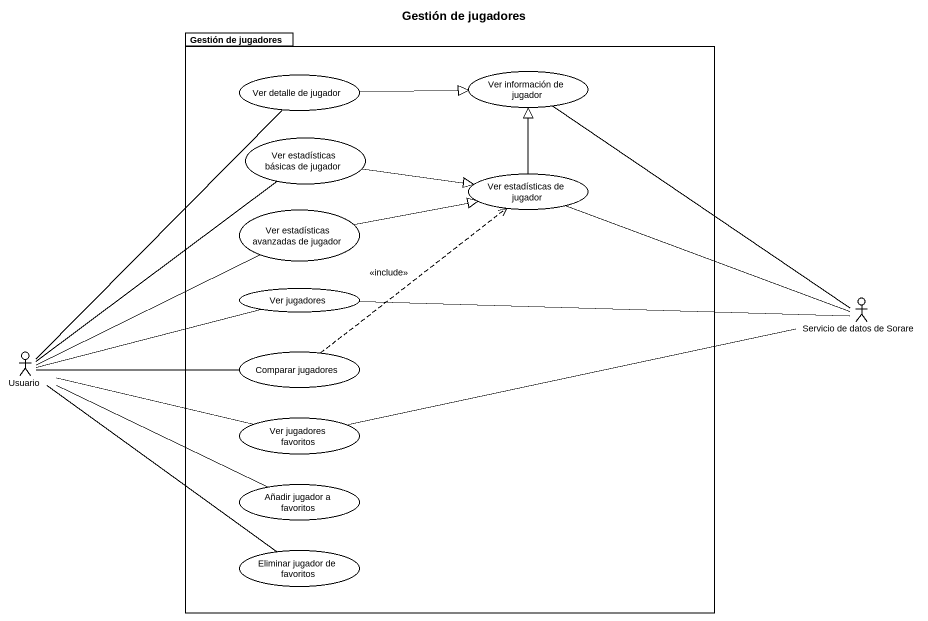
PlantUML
@startuml
title Gestión de jugadores
package "Gestión de jugadores" as Gestión_de_jugadores {
  usecase "Ver detalle de jugador" as Ver_detalle_de_jugador
  usecase "Ver información de jugador" as Ver_información_de_jugador
  usecase "Ver estadísticas básicas de jugador" as Ver_estadísticas_básicas_de
  usecase "Ver estadísticas de jugador" as Ver_estadísticas_de_jugador
  usecase "Ver estadísticas avanzadas de jugador" as Ver_estadísticas_avanzadas
  usecase "Ver jugadores" as Ver_jugadores
  usecase "Comparar jugadores" as Comparar_jugadores
  usecase "Ver jugadores favoritos" as Ver_jugadores_favoritos
  usecase "Añadir jugador a favoritos" as Añadir_jugador_a_favoritos
  usecase "Eliminar jugador de favoritos" as Eliminar_jugador_de
}
actor "Servicio de datos de Sorare" as Servicio_de_datos_de_Sorare
actor Usuario
Ver_detalle_de_jugador -right-|> Ver_información_de_jugador
Ver_información_de_jugador -- Servicio_de_datos_de_Sorare
Ver_estadísticas_básicas_de -right-|> Ver_estadísticas_de_jugador
Ver_estadísticas_de_jugador -up-|> Ver_información_de_jugador
Ver_estadísticas_de_jugador -right- Servicio_de_datos_de_Sorare
Ver_estadísticas_avanzadas -right-|> Ver_estadísticas_de_jugador
Ver_jugadores -right- Servicio_de_datos_de_Sorare
Servicio_de_datos_de_Sorare -left- Ver_jugadores_favoritos
Usuario -up- Ver_detalle_de_jugador
Usuario -up- Ver_estadísticas_básicas_de
Usuario -right- Ver_estadísticas_avanzadas
Usuario -right- Ver_jugadores
Usuario -right- Comparar_jugadores
Usuario -right- Ver_jugadores_favoritos
Usuario -right- Añadir_jugador_a_favoritos
Usuario -- Eliminar_jugador_de
Comparar_jugadores .up.> Ver_estadísticas_de_jugador : <<include>>
@enduml
